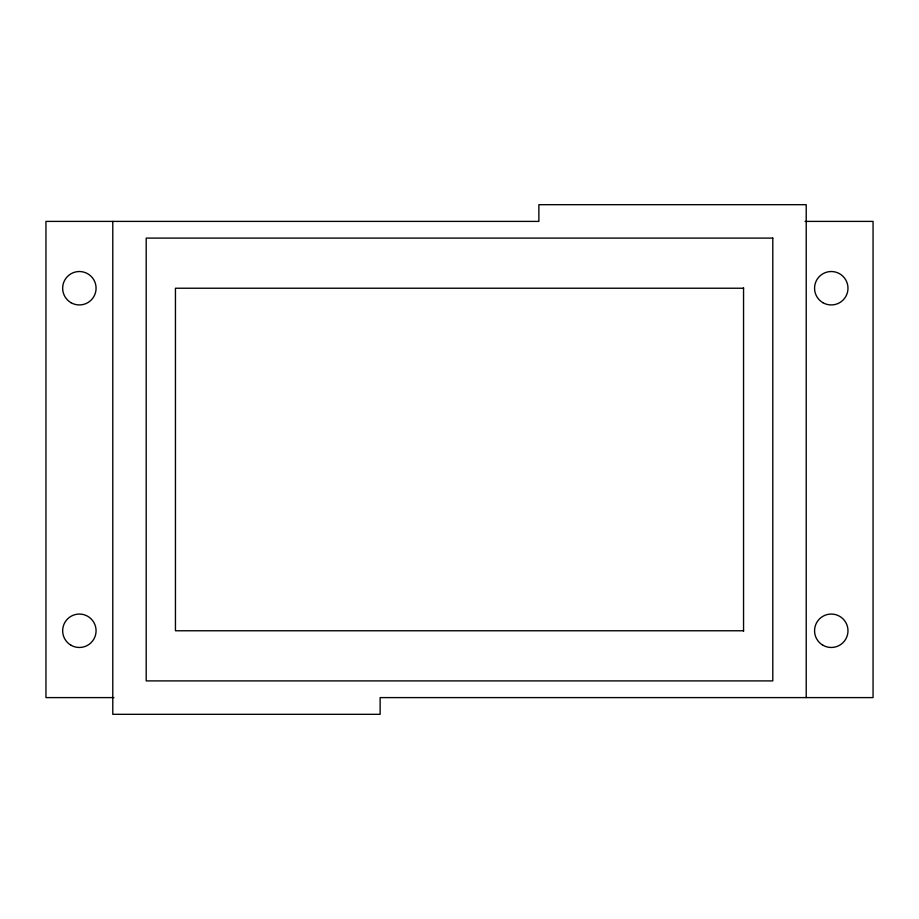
<?xml version="1.0" encoding="UTF-8"?>
<svg xmlns="http://www.w3.org/2000/svg" width="919" height="919" viewBox="0 0 919 919"><rect width="100%" height="100%" fill="white"/><g stroke="black" fill="none" stroke-linecap="round" stroke-linejoin="round"><path stroke-width="1.38" d="M805.078 221.399L873.05 221.399L873.05 697.601L380.133 697.601L380.133 714.316L112.784 714.316L112.784 221.399M743.551 288.233L175.449 288.233L175.449 630.767L743.551 630.767M113.922 697.601L45.95 697.601L45.95 221.399L538.867 221.399L538.867 204.684L806.216 204.684L806.216 697.601M743.551 287.739L743.551 631.261M772.799 238.101L146.201 238.101L146.201 680.899L772.799 680.899L772.799 238.101M822.919 302.707A16.714 16.714 0 0 0 847.984 288.233A16.714 16.714 0 0 0 822.919 273.759A16.714 16.714 0 0 0 822.919 302.707M822.919 645.241A16.714 16.714 0 0 0 847.984 630.767A16.714 16.714 0 0 0 822.919 616.293A16.714 16.714 0 0 0 822.919 645.241M71.016 302.707A16.714 16.714 0 0 0 96.081 288.233A16.714 16.714 0 0 0 71.016 273.759A16.714 16.714 0 0 0 71.016 302.707M71.016 645.241A16.714 16.714 0 0 0 96.081 630.767A16.714 16.714 0 0 0 71.016 616.293A16.714 16.714 0 0 0 71.016 645.241"/></g></svg>
